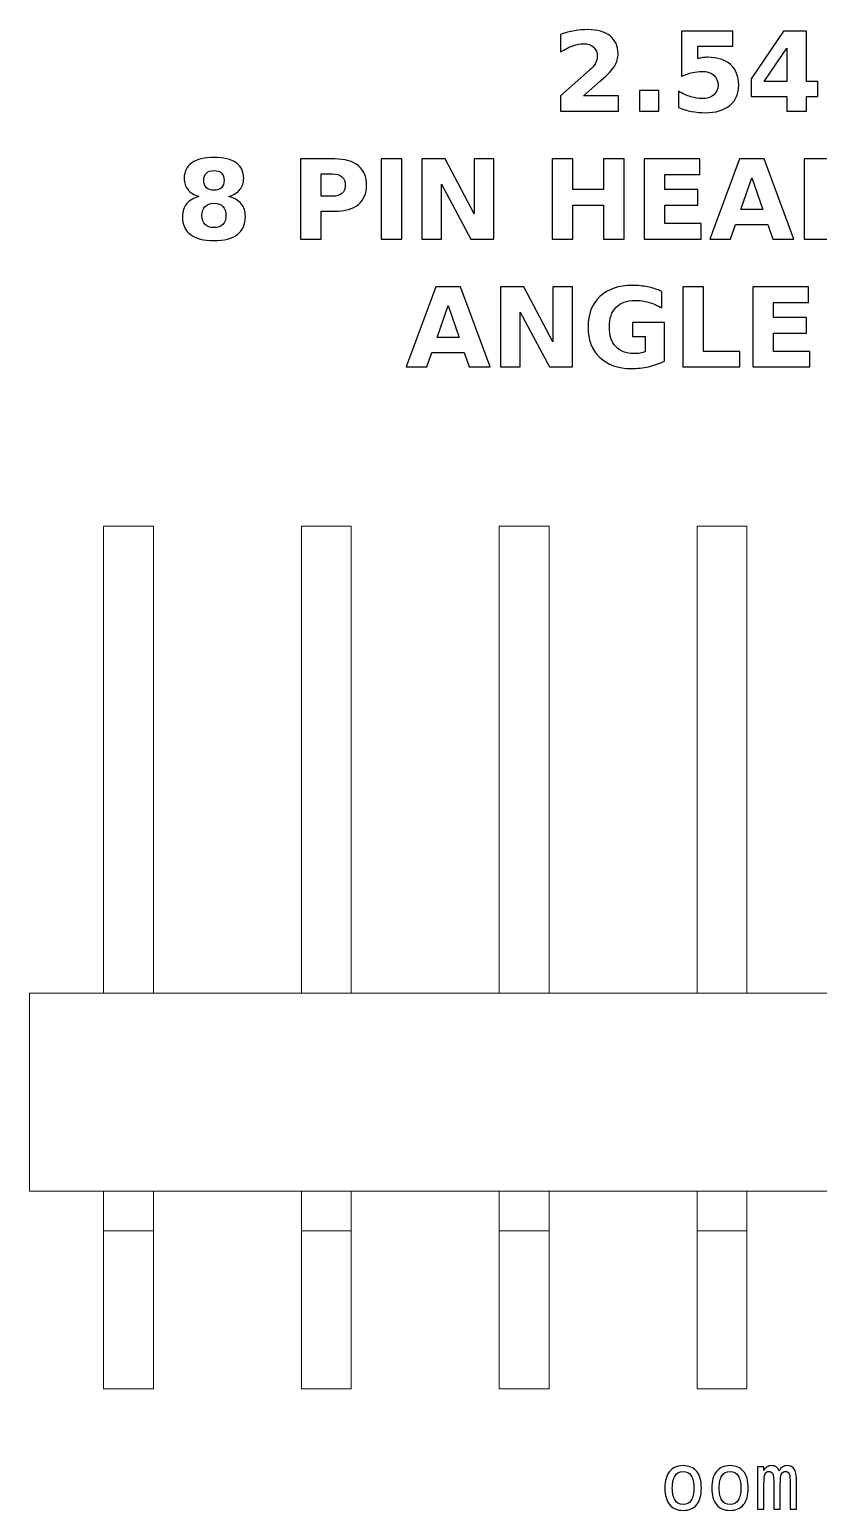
# Model space of a CAD drawing. Header units: centimetres. Extents: x -11.52 to -9.48, y -15.57 to -13.66.
# Drawn here: x -11.516 to -10.503, y -15.56 to -13.658 of the extents above; entities that cross this region are included whole.
import ezdxf

# ---------------------------------------------------------------- set-up
doc = ezdxf.new("R2010")
doc.units = ezdxf.units.CM
doc.header["$MEASUREMENT"] = 0
doc.layers.add('Layer 1', color=7, linetype='Continuous')

msp = doc.modelspace()

# ---------------------------------------------------------------- linework, layer by layer
at = {"layer": 'Layer 1', "color": 7, "lineweight": 20}
for points in [[(-11.421, -14.896), (-11.357, -14.896), (-11.357, -14.296), (-11.421, -14.296), (-11.421, -14.896)], [(-11.167, -14.896), (-11.103, -14.896), (-11.103, -14.296), (-11.167, -14.296), (-11.167, -14.896)], [(-10.913, -14.896), (-10.849, -14.896), (-10.849, -14.296), (-10.913, -14.296), (-10.913, -14.896)], [(-10.659, -14.896), (-10.595, -14.896), (-10.595, -14.296), (-10.659, -14.296), (-10.659, -14.896)], [(-11.516, -15.15), (-9.484, -15.15), (-9.484, -14.896), (-11.516, -14.896), (-11.516, -15.15)], [(-11.421, -15.201), (-11.357, -15.201), (-11.357, -15.15), (-11.421, -15.15), (-11.421, -15.201)], [(-11.167, -15.201), (-11.103, -15.201), (-11.103, -15.15), (-11.167, -15.15), (-11.167, -15.201)], [(-10.913, -15.201), (-10.849, -15.201), (-10.849, -15.15), (-10.913, -15.15), (-10.913, -15.201)], [(-10.659, -15.201), (-10.595, -15.201), (-10.595, -15.15), (-10.659, -15.15), (-10.659, -15.201)], [(-11.421, -15.404), (-11.357, -15.404), (-11.357, -15.201), (-11.421, -15.201), (-11.421, -15.404)], [(-11.167, -15.404), (-11.103, -15.404), (-11.103, -15.201), (-11.167, -15.201), (-11.167, -15.404)], [(-10.913, -15.404), (-10.849, -15.404), (-10.849, -15.201), (-10.913, -15.201), (-10.913, -15.404)], [(-10.659, -15.404), (-10.595, -15.404), (-10.595, -15.201), (-10.659, -15.201), (-10.659, -15.404)]]:
    msp.add_lwpolyline(points, close=True, dxfattribs=at)
at = {"layer": 'Layer 1', "color": 250}
for points, knots in [([(-10.80503, -13.74372), (-10.80503, -13.74372), (-10.75975, -13.74372), (-10.75975, -13.74372), (-10.75975, -13.74372), (-10.75975, -13.74372), (-10.75975, -13.76322), (-10.75975, -13.76322), (-10.75975, -13.76322), (-10.75975, -13.76322), (-10.83452, -13.76322), (-10.83452, -13.76322), (-10.83452, -13.76322), (-10.83452, -13.76322), (-10.83452, -13.74372), (-10.83452, -13.74372), (-10.83452, -13.74372), (-10.83452, -13.74372), (-10.79696, -13.71059), (-10.79696, -13.71059), (-10.79696, -13.71059), (-10.7936, -13.70755), (-10.79113, -13.70459), (-10.78953, -13.7017), (-10.78953, -13.7017), (-10.78791, -13.6988), (-10.78711, -13.69579), (-10.78711, -13.69266), (-10.78711, -13.69266), (-10.78711, -13.68784), (-10.78873, -13.68396), (-10.79197, -13.68102), (-10.79197, -13.68102), (-10.7952, -13.67808), (-10.7995, -13.67663), (-10.80489, -13.67663), (-10.80489, -13.67663), (-10.80902, -13.67663), (-10.81354, -13.67752), (-10.81846, -13.67928), (-10.81846, -13.67928), (-10.82337, -13.68105), (-10.82864, -13.68368), (-10.83424, -13.68716), (-10.83424, -13.68716), (-10.83424, -13.68716), (-10.83424, -13.66456), (-10.83424, -13.66456), (-10.83424, -13.66456), (-10.82826, -13.66259), (-10.82236, -13.66108), (-10.81653, -13.66005), (-10.81653, -13.66005), (-10.81069, -13.65901), (-10.80498, -13.65849), (-10.79936, -13.65849), (-10.79936, -13.65849), (-10.78706, -13.65849), (-10.77749, -13.6612), (-10.77067, -13.66663), (-10.77067, -13.66663), (-10.76385, -13.67204), (-10.76044, -13.67959), (-10.76044, -13.6893), (-10.76044, -13.6893), (-10.76044, -13.6949), (-10.76189, -13.70012), (-10.76479, -13.70497), (-10.76479, -13.70497), (-10.76768, -13.70981), (-10.77377, -13.7163), (-10.78304, -13.72444), (-10.78304, -13.72444), (-10.78304, -13.72444), (-10.80503, -13.74372), (-10.80503, -13.74372)], [0, 0, 0, 0, 0.0526316, 0.0526316, 0.0526316, 0.0526316, 0.1052632, 0.1052632, 0.1052632, 0.1052632, 0.1578947, 0.1578947, 0.1578947, 0.1578947, 0.2105263, 0.2105263, 0.2105263, 0.2105263, 0.2631579, 0.2631579, 0.2631579, 0.2631579, 0.3157895, 0.3157895, 0.3157895, 0.3157895, 0.3684211, 0.3684211, 0.3684211, 0.3684211, 0.4210526, 0.4210526, 0.4210526, 0.4210526, 0.4736842, 0.4736842, 0.4736842, 0.4736842, 0.5263158, 0.5263158, 0.5263158, 0.5263158, 0.5789474, 0.5789474, 0.5789474, 0.5789474, 0.6315789, 0.6315789, 0.6315789, 0.6315789, 0.6842105, 0.6842105, 0.6842105, 0.6842105, 0.7368421, 0.7368421, 0.7368421, 0.7368421, 0.7894737, 0.7894737, 0.7894737, 0.7894737, 0.8421053, 0.8421053, 0.8421053, 0.8421053, 0.8947368, 0.8947368, 0.8947368, 0.8947368, 0.9473684, 0.9473684, 0.9473684, 0.9473684, 1, 1, 1, 1]), ([(-10.67894, -13.66035), (-10.67894, -13.66035), (-10.613, -13.66035), (-10.613, -13.66035), (-10.613, -13.66035), (-10.613, -13.66035), (-10.613, -13.67985), (-10.613, -13.67985), (-10.613, -13.67985), (-10.613, -13.67985), (-10.6578, -13.67985), (-10.6578, -13.67985), (-10.6578, -13.67985), (-10.6578, -13.67985), (-10.6578, -13.69577), (-10.6578, -13.69577), (-10.6578, -13.69577), (-10.65578, -13.69523), (-10.65375, -13.69481), (-10.65171, -13.6945), (-10.65171, -13.6945), (-10.64966, -13.69419), (-10.64752, -13.69405), (-10.64533, -13.69405), (-10.64533, -13.69405), (-10.63278, -13.69405), (-10.62302, -13.69718), (-10.61603, -13.70346), (-10.61603, -13.70346), (-10.60905, -13.70972), (-10.60557, -13.71846), (-10.60557, -13.72966), (-10.60557, -13.72966), (-10.60557, -13.74078), (-10.60938, -13.74949), (-10.61697, -13.75579), (-10.61697, -13.75579), (-10.62457, -13.76207), (-10.63513, -13.76522), (-10.64863, -13.76522), (-10.64863, -13.76522), (-10.65446, -13.76522), (-10.66025, -13.76465), (-10.66596, -13.76353), (-10.66596, -13.76353), (-10.67168, -13.7624), (-10.67737, -13.7607), (-10.68301, -13.7584), (-10.68301, -13.7584), (-10.68301, -13.7584), (-10.68301, -13.73751), (-10.68301, -13.73751), (-10.68301, -13.73751), (-10.67741, -13.74074), (-10.6721, -13.74314), (-10.66707, -13.74473), (-10.66707, -13.74473), (-10.66203, -13.74636), (-10.65728, -13.74716), (-10.65284, -13.74716), (-10.65284, -13.74716), (-10.64639, -13.74716), (-10.64134, -13.74558), (-10.63764, -13.74243), (-10.63764, -13.74243), (-10.63395, -13.7393), (-10.63209, -13.73505), (-10.63209, -13.72966), (-10.63209, -13.72966), (-10.63209, -13.72425), (-10.63395, -13.71999), (-10.63764, -13.71687), (-10.63764, -13.71687), (-10.64134, -13.71374), (-10.64639, -13.71219), (-10.65284, -13.71219), (-10.65284, -13.71219), (-10.65665, -13.71219), (-10.66072, -13.71268), (-10.66502, -13.71367), (-10.66502, -13.71367), (-10.66935, -13.71465), (-10.67398, -13.71618), (-10.67894, -13.71825), (-10.67894, -13.71825), (-10.67894, -13.71825), (-10.67894, -13.66035), (-10.67894, -13.66035)], [0, 0, 0, 0, 0.0454545, 0.0454545, 0.0454545, 0.0454545, 0.0909091, 0.0909091, 0.0909091, 0.0909091, 0.1363636, 0.1363636, 0.1363636, 0.1363636, 0.1818182, 0.1818182, 0.1818182, 0.1818182, 0.2272727, 0.2272727, 0.2272727, 0.2272727, 0.2727273, 0.2727273, 0.2727273, 0.2727273, 0.3181818, 0.3181818, 0.3181818, 0.3181818, 0.3636364, 0.3636364, 0.3636364, 0.3636364, 0.4090909, 0.4090909, 0.4090909, 0.4090909, 0.4545455, 0.4545455, 0.4545455, 0.4545455, 0.5, 0.5, 0.5, 0.5, 0.5454545, 0.5454545, 0.5454545, 0.5454545, 0.5909091, 0.5909091, 0.5909091, 0.5909091, 0.6363636, 0.6363636, 0.6363636, 0.6363636, 0.6818182, 0.6818182, 0.6818182, 0.6818182, 0.7272727, 0.7272727, 0.7272727, 0.7272727, 0.7727273, 0.7727273, 0.7727273, 0.7727273, 0.8181818, 0.8181818, 0.8181818, 0.8181818, 0.8636364, 0.8636364, 0.8636364, 0.8636364, 0.9090909, 0.9090909, 0.9090909, 0.9090909, 0.9545455, 0.9545455, 0.9545455, 0.9545455, 1, 1, 1, 1]), ([(-10.54816, -13.66035), (-10.54816, -13.66035), (-10.51866, -13.66035), (-10.51866, -13.66035), (-10.51866, -13.66035), (-10.51866, -13.66035), (-10.51866, -13.72526), (-10.51866, -13.72526), (-10.51866, -13.72526), (-10.51866, -13.72526), (-10.50399, -13.72526), (-10.50399, -13.72526), (-10.50399, -13.72526), (-10.50399, -13.72526), (-10.50399, -13.74448), (-10.50399, -13.74448), (-10.50399, -13.74448), (-10.50399, -13.74448), (-10.51866, -13.74448), (-10.51866, -13.74448), (-10.51866, -13.74448), (-10.51866, -13.74448), (-10.51866, -13.76322), (-10.51866, -13.76322), (-10.51866, -13.76322), (-10.51866, -13.76322), (-10.54373, -13.76322), (-10.54373, -13.76322), (-10.54373, -13.76322), (-10.54373, -13.76322), (-10.54373, -13.74448), (-10.54373, -13.74448), (-10.54373, -13.74448), (-10.54373, -13.74448), (-10.58936, -13.74448), (-10.58936, -13.74448), (-10.58936, -13.74448), (-10.58936, -13.74448), (-10.58936, -13.72173), (-10.58936, -13.72173), (-10.58936, -13.72173), (-10.58936, -13.72173), (-10.54816, -13.66035), (-10.54816, -13.66035)], [0, 0, 0, 0, 0.0909091, 0.0909091, 0.0909091, 0.0909091, 0.1818182, 0.1818182, 0.1818182, 0.1818182, 0.2727273, 0.2727273, 0.2727273, 0.2727273, 0.3636364, 0.3636364, 0.3636364, 0.3636364, 0.4545455, 0.4545455, 0.4545455, 0.4545455, 0.5454545, 0.5454545, 0.5454545, 0.5454545, 0.6363636, 0.6363636, 0.6363636, 0.6363636, 0.7272727, 0.7272727, 0.7272727, 0.7272727, 0.8181818, 0.8181818, 0.8181818, 0.8181818, 0.9090909, 0.9090909, 0.9090909, 0.9090909, 1, 1, 1, 1]), ([(-10.54373, -13.6822), (-10.54373, -13.6822), (-10.57283, -13.72526), (-10.57283, -13.72526), (-10.57283, -13.72526), (-10.57283, -13.72526), (-10.54373, -13.72526), (-10.54373, -13.72526), (-10.54373, -13.72526), (-10.54373, -13.72526), (-10.54373, -13.6822), (-10.54373, -13.6822)], [0, 0, 0, 0, 0.3333333, 0.3333333, 0.3333333, 0.3333333, 0.6666667, 0.6666667, 0.6666667, 0.6666667, 1, 1, 1, 1]), ([(-10.73311, -13.73655), (-10.73311, -13.73655), (-10.70829, -13.73655), (-10.70829, -13.73655), (-10.70829, -13.73655), (-10.70829, -13.73655), (-10.70829, -13.76322), (-10.70829, -13.76322), (-10.70829, -13.76322), (-10.70829, -13.76322), (-10.73311, -13.76322), (-10.73311, -13.76322), (-10.73311, -13.76322), (-10.73311, -13.76322), (-10.73311, -13.73655), (-10.73311, -13.73655)], [0, 0, 0, 0, 0.25, 0.25, 0.25, 0.25, 0.5, 0.5, 0.5, 0.5, 0.75, 0.75, 0.75, 0.75, 1, 1, 1, 1]), ([(-11.29864, -13.8727), (-11.30487, -13.87081), (-11.30958, -13.86792), (-11.31275, -13.86402), (-11.31275, -13.86402), (-11.31593, -13.86011), (-11.3175, -13.85525), (-11.3175, -13.84941), (-11.3175, -13.84941), (-11.3175, -13.84073), (-11.31426, -13.8341), (-11.30779, -13.82956), (-11.30779, -13.82956), (-11.30132, -13.82502), (-11.2918, -13.82274), (-11.27926, -13.82274), (-11.27926, -13.82274), (-11.26682, -13.82274), (-11.25734, -13.825), (-11.25087, -13.82954), (-11.25087, -13.82954), (-11.24441, -13.83406), (-11.24116, -13.84069), (-11.24116, -13.84941), (-11.24116, -13.84941), (-11.24116, -13.85525), (-11.24276, -13.86011), (-11.24593, -13.86402), (-11.24593, -13.86402), (-11.24913, -13.86792), (-11.25386, -13.87081), (-11.26009, -13.8727), (-11.26009, -13.8727), (-11.25311, -13.87462), (-11.24784, -13.87775), (-11.24429, -13.8821), (-11.24429, -13.8821), (-11.24074, -13.88643), (-11.23895, -13.89191), (-11.23895, -13.89854), (-11.23895, -13.89854), (-11.23895, -13.90873), (-11.24234, -13.91644), (-11.24911, -13.92164), (-11.24911, -13.92164), (-11.25588, -13.92686), (-11.26595, -13.92947), (-11.27926, -13.92947), (-11.27926, -13.92947), (-11.29264, -13.92947), (-11.30273, -13.92686), (-11.30955, -13.92164), (-11.30955, -13.92164), (-11.31637, -13.91644), (-11.31978, -13.90873), (-11.31978, -13.89854), (-11.31978, -13.89854), (-11.31978, -13.89191), (-11.31799, -13.88643), (-11.31444, -13.8821), (-11.31444, -13.8821), (-11.31089, -13.87775), (-11.30562, -13.87462), (-11.29864, -13.8727)], [0, 0, 0, 0, 0.0625, 0.0625, 0.0625, 0.0625, 0.125, 0.125, 0.125, 0.125, 0.1875, 0.1875, 0.1875, 0.1875, 0.25, 0.25, 0.25, 0.25, 0.3125, 0.3125, 0.3125, 0.3125, 0.375, 0.375, 0.375, 0.375, 0.4375, 0.4375, 0.4375, 0.4375, 0.5, 0.5, 0.5, 0.5, 0.5625, 0.5625, 0.5625, 0.5625, 0.625, 0.625, 0.625, 0.625, 0.6875, 0.6875, 0.6875, 0.6875, 0.75, 0.75, 0.75, 0.75, 0.8125, 0.8125, 0.8125, 0.8125, 0.875, 0.875, 0.875, 0.875, 0.9375, 0.9375, 0.9375, 0.9375, 1, 1, 1, 1]), ([(-11.29243, -13.85209), (-11.29243, -13.85619), (-11.2913, -13.85934), (-11.28902, -13.86152), (-11.28902, -13.86152), (-11.28674, -13.86374), (-11.28349, -13.86484), (-11.27926, -13.86484), (-11.27926, -13.86484), (-11.27512, -13.86484), (-11.27192, -13.86374), (-11.26969, -13.86152), (-11.26969, -13.86152), (-11.26743, -13.85934), (-11.2663, -13.85619), (-11.2663, -13.85209), (-11.2663, -13.85209), (-11.2663, -13.848), (-11.26743, -13.84487), (-11.26969, -13.84269), (-11.26969, -13.84269), (-11.27192, -13.8405), (-11.27512, -13.83942), (-11.27926, -13.83942), (-11.27926, -13.83942), (-11.28349, -13.83942), (-11.28674, -13.84052), (-11.28902, -13.84273), (-11.28902, -13.84273), (-11.2913, -13.84492), (-11.29243, -13.84805), (-11.29243, -13.85209)], [0, 0, 0, 0, 0.125, 0.125, 0.125, 0.125, 0.25, 0.25, 0.25, 0.25, 0.375, 0.375, 0.375, 0.375, 0.5, 0.5, 0.5, 0.5, 0.625, 0.625, 0.625, 0.625, 0.75, 0.75, 0.75, 0.75, 0.875, 0.875, 0.875, 0.875, 1, 1, 1, 1]), ([(-11.16811, -13.8246), (-11.16811, -13.8246), (-11.12409, -13.8246), (-11.12409, -13.8246), (-11.12409, -13.8246), (-11.11099, -13.8246), (-11.10094, -13.82752), (-11.09393, -13.83333), (-11.09393, -13.83333), (-11.08693, -13.83914), (-11.08342, -13.84741), (-11.08342, -13.85816), (-11.08342, -13.85816), (-11.08342, -13.86893), (-11.08693, -13.87723), (-11.09393, -13.88304), (-11.09393, -13.88304), (-11.10094, -13.88885), (-11.11099, -13.89177), (-11.12409, -13.89177), (-11.12409, -13.89177), (-11.12409, -13.89177), (-11.14158, -13.89177), (-11.14158, -13.89177), (-11.14158, -13.89177), (-11.14158, -13.89177), (-11.14158, -13.92747), (-11.14158, -13.92747), (-11.14158, -13.92747), (-11.14158, -13.92747), (-11.16811, -13.92747), (-11.16811, -13.92747), (-11.16811, -13.92747), (-11.16811, -13.92747), (-11.16811, -13.8246), (-11.16811, -13.8246)], [0, 0, 0, 0, 0.1111111, 0.1111111, 0.1111111, 0.1111111, 0.2222222, 0.2222222, 0.2222222, 0.2222222, 0.3333333, 0.3333333, 0.3333333, 0.3333333, 0.4444444, 0.4444444, 0.4444444, 0.4444444, 0.5555556, 0.5555556, 0.5555556, 0.5555556, 0.6666667, 0.6666667, 0.6666667, 0.6666667, 0.7777778, 0.7777778, 0.7777778, 0.7777778, 0.8888889, 0.8888889, 0.8888889, 0.8888889, 1, 1, 1, 1]), ([(-11.0647, -13.8246), (-11.0647, -13.8246), (-11.03817, -13.8246), (-11.03817, -13.8246), (-11.03817, -13.8246), (-11.03817, -13.8246), (-11.03817, -13.92747), (-11.03817, -13.92747), (-11.03817, -13.92747), (-11.03817, -13.92747), (-11.0647, -13.92747), (-11.0647, -13.92747), (-11.0647, -13.92747), (-11.0647, -13.92747), (-11.0647, -13.8246), (-11.0647, -13.8246)], [0, 0, 0, 0, 0.25, 0.25, 0.25, 0.25, 0.5, 0.5, 0.5, 0.5, 0.75, 0.75, 0.75, 0.75, 1, 1, 1, 1]), ([(-11.01221, -13.8246), (-11.01221, -13.8246), (-10.98258, -13.8246), (-10.98258, -13.8246), (-10.98258, -13.8246), (-10.98258, -13.8246), (-10.94516, -13.89516), (-10.94516, -13.89516), (-10.94516, -13.89516), (-10.94516, -13.89516), (-10.94516, -13.8246), (-10.94516, -13.8246), (-10.94516, -13.8246), (-10.94516, -13.8246), (-10.92002, -13.8246), (-10.92002, -13.8246), (-10.92002, -13.8246), (-10.92002, -13.8246), (-10.92002, -13.92747), (-10.92002, -13.92747), (-10.92002, -13.92747), (-10.92002, -13.92747), (-10.94965, -13.92747), (-10.94965, -13.92747), (-10.94965, -13.92747), (-10.94965, -13.92747), (-10.98707, -13.85691), (-10.98707, -13.85691), (-10.98707, -13.85691), (-10.98707, -13.85691), (-10.98707, -13.92747), (-10.98707, -13.92747), (-10.98707, -13.92747), (-10.98707, -13.92747), (-11.01221, -13.92747), (-11.01221, -13.92747), (-11.01221, -13.92747), (-11.01221, -13.92747), (-11.01221, -13.8246), (-11.01221, -13.8246)], [0, 0, 0, 0, 0.1, 0.1, 0.1, 0.1, 0.2, 0.2, 0.2, 0.2, 0.3, 0.3, 0.3, 0.3, 0.4, 0.4, 0.4, 0.4, 0.5, 0.5, 0.5, 0.5, 0.6, 0.6, 0.6, 0.6, 0.7, 0.7, 0.7, 0.7, 0.8, 0.8, 0.8, 0.8, 0.9, 0.9, 0.9, 0.9, 1, 1, 1, 1]), ([(-10.84499, -13.8246), (-10.84499, -13.8246), (-10.81846, -13.8246), (-10.81846, -13.8246), (-10.81846, -13.8246), (-10.81846, -13.8246), (-10.81846, -13.86381), (-10.81846, -13.86381), (-10.81846, -13.86381), (-10.81846, -13.86381), (-10.77933, -13.86381), (-10.77933, -13.86381), (-10.77933, -13.86381), (-10.77933, -13.86381), (-10.77933, -13.8246), (-10.77933, -13.8246), (-10.77933, -13.8246), (-10.77933, -13.8246), (-10.7528, -13.8246), (-10.7528, -13.8246), (-10.7528, -13.8246), (-10.7528, -13.8246), (-10.7528, -13.92747), (-10.7528, -13.92747), (-10.7528, -13.92747), (-10.7528, -13.92747), (-10.77933, -13.92747), (-10.77933, -13.92747), (-10.77933, -13.92747), (-10.77933, -13.92747), (-10.77933, -13.88387), (-10.77933, -13.88387), (-10.77933, -13.88387), (-10.77933, -13.88387), (-10.81846, -13.88387), (-10.81846, -13.88387), (-10.81846, -13.88387), (-10.81846, -13.88387), (-10.81846, -13.92747), (-10.81846, -13.92747), (-10.81846, -13.92747), (-10.81846, -13.92747), (-10.84499, -13.92747), (-10.84499, -13.92747), (-10.84499, -13.92747), (-10.84499, -13.92747), (-10.84499, -13.8246), (-10.84499, -13.8246)], [0, 0, 0, 0, 0.0833333, 0.0833333, 0.0833333, 0.0833333, 0.1666667, 0.1666667, 0.1666667, 0.1666667, 0.25, 0.25, 0.25, 0.25, 0.3333333, 0.3333333, 0.3333333, 0.3333333, 0.4166667, 0.4166667, 0.4166667, 0.4166667, 0.5, 0.5, 0.5, 0.5, 0.5833333, 0.5833333, 0.5833333, 0.5833333, 0.6666667, 0.6666667, 0.6666667, 0.6666667, 0.75, 0.75, 0.75, 0.75, 0.8333333, 0.8333333, 0.8333333, 0.8333333, 0.9166667, 0.9166667, 0.9166667, 0.9166667, 1, 1, 1, 1]), ([(-10.7269, -13.8246), (-10.7269, -13.8246), (-10.65531, -13.8246), (-10.65531, -13.8246), (-10.65531, -13.8246), (-10.65531, -13.8246), (-10.65531, -13.84466), (-10.65531, -13.84466), (-10.65531, -13.84466), (-10.65531, -13.84466), (-10.70037, -13.84466), (-10.70037, -13.84466), (-10.70037, -13.84466), (-10.70037, -13.84466), (-10.70037, -13.86381), (-10.70037, -13.86381), (-10.70037, -13.86381), (-10.70037, -13.86381), (-10.65802, -13.86381), (-10.65802, -13.86381), (-10.65802, -13.86381), (-10.65802, -13.86381), (-10.65802, -13.88387), (-10.65802, -13.88387), (-10.65802, -13.88387), (-10.65802, -13.88387), (-10.70037, -13.88387), (-10.70037, -13.88387), (-10.70037, -13.88387), (-10.70037, -13.88387), (-10.70037, -13.90741), (-10.70037, -13.90741), (-10.70037, -13.90741), (-10.70037, -13.90741), (-10.65381, -13.90741), (-10.65381, -13.90741), (-10.65381, -13.90741), (-10.65381, -13.90741), (-10.65381, -13.92747), (-10.65381, -13.92747), (-10.65381, -13.92747), (-10.65381, -13.92747), (-10.7269, -13.92747), (-10.7269, -13.92747), (-10.7269, -13.92747), (-10.7269, -13.92747), (-10.7269, -13.8246), (-10.7269, -13.8246)], [0, 0, 0, 0, 0.0833333, 0.0833333, 0.0833333, 0.0833333, 0.1666667, 0.1666667, 0.1666667, 0.1666667, 0.25, 0.25, 0.25, 0.25, 0.3333333, 0.3333333, 0.3333333, 0.3333333, 0.4166667, 0.4166667, 0.4166667, 0.4166667, 0.5, 0.5, 0.5, 0.5, 0.5833333, 0.5833333, 0.5833333, 0.5833333, 0.6666667, 0.6666667, 0.6666667, 0.6666667, 0.75, 0.75, 0.75, 0.75, 0.8333333, 0.8333333, 0.8333333, 0.8333333, 0.9166667, 0.9166667, 0.9166667, 0.9166667, 1, 1, 1, 1]), ([(-10.56808, -13.90875), (-10.56808, -13.90875), (-10.60957, -13.90875), (-10.60957, -13.90875), (-10.60957, -13.90875), (-10.60957, -13.90875), (-10.61611, -13.92747), (-10.61611, -13.92747), (-10.61611, -13.92747), (-10.61611, -13.92747), (-10.64278, -13.92747), (-10.64278, -13.92747), (-10.64278, -13.92747), (-10.64278, -13.92747), (-10.60468, -13.8246), (-10.60468, -13.8246), (-10.60468, -13.8246), (-10.60468, -13.8246), (-10.57305, -13.8246), (-10.57305, -13.8246), (-10.57305, -13.8246), (-10.57305, -13.8246), (-10.53495, -13.92747), (-10.53495, -13.92747), (-10.53495, -13.92747), (-10.53495, -13.92747), (-10.56162, -13.92747), (-10.56162, -13.92747), (-10.56162, -13.92747), (-10.56162, -13.92747), (-10.56808, -13.90875), (-10.56808, -13.90875)], [0, 0, 0, 0, 0.125, 0.125, 0.125, 0.125, 0.25, 0.25, 0.25, 0.25, 0.375, 0.375, 0.375, 0.375, 0.5, 0.5, 0.5, 0.5, 0.625, 0.625, 0.625, 0.625, 0.75, 0.75, 0.75, 0.75, 0.875, 0.875, 0.875, 0.875, 1, 1, 1, 1]), ([(-10.52128, -13.8246), (-10.52128, -13.8246), (-10.49329, -13.8246), (-10.49329, -13.8246), (-10.49329, -13.8246), (-10.47768, -13.8246), (-10.46606, -13.82571), (-10.45842, -13.82794), (-10.45842, -13.82794), (-10.45077, -13.83017), (-10.44421, -13.83394), (-10.43873, -13.83928), (-10.43873, -13.83928), (-10.43391, -13.84391), (-10.43034, -13.84927), (-10.42798, -13.85534), (-10.42798, -13.85534), (-10.42566, -13.86138), (-10.42448, -13.86825), (-10.42448, -13.87594), (-10.42448, -13.87594), (-10.42448, -13.8837), (-10.42566, -13.89062), (-10.42798, -13.89671), (-10.42798, -13.89671), (-10.43034, -13.9028), (-10.43391, -13.90816), (-10.43873, -13.91279), (-10.43873, -13.91279), (-10.44426, -13.91813), (-10.45087, -13.9219), (-10.45858, -13.92413), (-10.45858, -13.92413), (-10.4663, -13.92636), (-10.47787, -13.92747), (-10.49329, -13.92747), (-10.49329, -13.92747), (-10.49329, -13.92747), (-10.52128, -13.92747), (-10.52128, -13.92747), (-10.52128, -13.92747), (-10.52128, -13.92747), (-10.52128, -13.8246), (-10.52128, -13.8246)], [0, 0, 0, 0, 0.0909091, 0.0909091, 0.0909091, 0.0909091, 0.1818182, 0.1818182, 0.1818182, 0.1818182, 0.2727273, 0.2727273, 0.2727273, 0.2727273, 0.3636364, 0.3636364, 0.3636364, 0.3636364, 0.4545455, 0.4545455, 0.4545455, 0.4545455, 0.5454545, 0.5454545, 0.5454545, 0.5454545, 0.6363636, 0.6363636, 0.6363636, 0.6363636, 0.7272727, 0.7272727, 0.7272727, 0.7272727, 0.8181818, 0.8181818, 0.8181818, 0.8181818, 0.9090909, 0.9090909, 0.9090909, 0.9090909, 1, 1, 1, 1]), ([(-11.14158, -13.84382), (-11.14158, -13.84382), (-11.14158, -13.87255), (-11.14158, -13.87255), (-11.14158, -13.87255), (-11.14158, -13.87255), (-11.12691, -13.87255), (-11.12691, -13.87255), (-11.12691, -13.87255), (-11.12176, -13.87255), (-11.11778, -13.87131), (-11.11498, -13.86879), (-11.11498, -13.86879), (-11.11218, -13.8663), (-11.11077, -13.86275), (-11.11077, -13.85816), (-11.11077, -13.85816), (-11.11077, -13.85355), (-11.11218, -13.85002), (-11.11498, -13.84753), (-11.11498, -13.84753), (-11.11778, -13.84506), (-11.12176, -13.84382), (-11.12691, -13.84382), (-11.12691, -13.84382), (-11.12691, -13.84382), (-11.14158, -13.84382), (-11.14158, -13.84382)], [0, 0, 0, 0, 0.1428571, 0.1428571, 0.1428571, 0.1428571, 0.2857143, 0.2857143, 0.2857143, 0.2857143, 0.4285714, 0.4285714, 0.4285714, 0.4285714, 0.5714286, 0.5714286, 0.5714286, 0.5714286, 0.7142857, 0.7142857, 0.7142857, 0.7142857, 0.8571429, 0.8571429, 0.8571429, 0.8571429, 1, 1, 1, 1]), ([(-10.60296, -13.88965), (-10.60296, -13.88965), (-10.57476, -13.88965), (-10.57476, -13.88965), (-10.57476, -13.88965), (-10.57476, -13.88965), (-10.58883, -13.84873), (-10.58883, -13.84873), (-10.58883, -13.84873), (-10.58883, -13.84873), (-10.60296, -13.88965), (-10.60296, -13.88965)], [0, 0, 0, 0, 0.3333333, 0.3333333, 0.3333333, 0.3333333, 0.6666667, 0.6666667, 0.6666667, 0.6666667, 1, 1, 1, 1]), ([(-11.27926, -13.88144), (-11.28422, -13.88144), (-11.28806, -13.88281), (-11.29071, -13.88551), (-11.29071, -13.88551), (-11.29337, -13.88822), (-11.29471, -13.8921), (-11.29471, -13.89715), (-11.29471, -13.89715), (-11.29471, -13.90221), (-11.29337, -13.90607), (-11.29071, -13.90877), (-11.29071, -13.90877), (-11.28806, -13.91145), (-11.28422, -13.91279), (-11.27926, -13.91279), (-11.27926, -13.91279), (-11.27434, -13.91279), (-11.27058, -13.91145), (-11.26795, -13.90877), (-11.26795, -13.90877), (-11.26534, -13.90607), (-11.26402, -13.90221), (-11.26402, -13.89715), (-11.26402, -13.89715), (-11.26402, -13.89205), (-11.26534, -13.88817), (-11.26795, -13.88547), (-11.26795, -13.88547), (-11.27058, -13.88279), (-11.27434, -13.88144), (-11.27926, -13.88144)], [0, 0, 0, 0, 0.125, 0.125, 0.125, 0.125, 0.25, 0.25, 0.25, 0.25, 0.375, 0.375, 0.375, 0.375, 0.5, 0.5, 0.5, 0.5, 0.625, 0.625, 0.625, 0.625, 0.75, 0.75, 0.75, 0.75, 0.875, 0.875, 0.875, 0.875, 1, 1, 1, 1]), ([(-10.95799, -14.073), (-10.95799, -14.073), (-10.99948, -14.073), (-10.99948, -14.073), (-10.99948, -14.073), (-10.99948, -14.073), (-11.00602, -14.09172), (-11.00602, -14.09172), (-11.00602, -14.09172), (-11.00602, -14.09172), (-11.03269, -14.09172), (-11.03269, -14.09172), (-11.03269, -14.09172), (-11.03269, -14.09172), (-10.99459, -13.98885), (-10.99459, -13.98885), (-10.99459, -13.98885), (-10.99459, -13.98885), (-10.96296, -13.98885), (-10.96296, -13.98885), (-10.96296, -13.98885), (-10.96296, -13.98885), (-10.92486, -14.09172), (-10.92486, -14.09172), (-10.92486, -14.09172), (-10.92486, -14.09172), (-10.95153, -14.09172), (-10.95153, -14.09172), (-10.95153, -14.09172), (-10.95153, -14.09172), (-10.95799, -14.073), (-10.95799, -14.073)], [0, 0, 0, 0, 0.125, 0.125, 0.125, 0.125, 0.25, 0.25, 0.25, 0.25, 0.375, 0.375, 0.375, 0.375, 0.5, 0.5, 0.5, 0.5, 0.625, 0.625, 0.625, 0.625, 0.75, 0.75, 0.75, 0.75, 0.875, 0.875, 0.875, 0.875, 1, 1, 1, 1]), ([(-10.91119, -13.98885), (-10.91119, -13.98885), (-10.88156, -13.98885), (-10.88156, -13.98885), (-10.88156, -13.98885), (-10.88156, -13.98885), (-10.84414, -14.05941), (-10.84414, -14.05941), (-10.84414, -14.05941), (-10.84414, -14.05941), (-10.84414, -13.98885), (-10.84414, -13.98885), (-10.84414, -13.98885), (-10.84414, -13.98885), (-10.819, -13.98885), (-10.819, -13.98885), (-10.819, -13.98885), (-10.819, -13.98885), (-10.819, -14.09172), (-10.819, -14.09172), (-10.819, -14.09172), (-10.819, -14.09172), (-10.84863, -14.09172), (-10.84863, -14.09172), (-10.84863, -14.09172), (-10.84863, -14.09172), (-10.88605, -14.02116), (-10.88605, -14.02116), (-10.88605, -14.02116), (-10.88605, -14.02116), (-10.88605, -14.09172), (-10.88605, -14.09172), (-10.88605, -14.09172), (-10.88605, -14.09172), (-10.91119, -14.09172), (-10.91119, -14.09172), (-10.91119, -14.09172), (-10.91119, -14.09172), (-10.91119, -13.98885), (-10.91119, -13.98885)], [0, 0, 0, 0, 0.1, 0.1, 0.1, 0.1, 0.2, 0.2, 0.2, 0.2, 0.3, 0.3, 0.3, 0.3, 0.4, 0.4, 0.4, 0.4, 0.5, 0.5, 0.5, 0.5, 0.6, 0.6, 0.6, 0.6, 0.7, 0.7, 0.7, 0.7, 0.8, 0.8, 0.8, 0.8, 0.9, 0.9, 0.9, 0.9, 1, 1, 1, 1]), ([(-10.70063, -14.08408), (-10.70724, -14.0873), (-10.7141, -14.0897), (-10.72123, -14.09132), (-10.72123, -14.09132), (-10.72836, -14.09292), (-10.73569, -14.09372), (-10.74329, -14.09372), (-10.74329, -14.09372), (-10.76041, -14.09372), (-10.77398, -14.08892), (-10.784, -14.07935), (-10.784, -14.07935), (-10.79402, -14.06978), (-10.79903, -14.0568), (-10.79903, -14.04038), (-10.79903, -14.04038), (-10.79903, -14.0238), (-10.79392, -14.01077), (-10.78374, -14.00124), (-10.78374, -14.00124), (-10.77353, -13.99174), (-10.75956, -13.98699), (-10.74183, -13.98699), (-10.74183, -13.98699), (-10.73499, -13.98699), (-10.72843, -13.98763), (-10.72215, -13.98892), (-10.72215, -13.98892), (-10.71589, -13.99021), (-10.70996, -13.99212), (-10.70441, -13.99464), (-10.70441, -13.99464), (-10.70441, -13.99464), (-10.70441, -14.01592), (-10.70441, -14.01592), (-10.70441, -14.01592), (-10.71015, -14.01265), (-10.71587, -14.01023), (-10.72154, -14.00863), (-10.72154, -14.00863), (-10.7272, -14.00701), (-10.73289, -14.00621), (-10.73859, -14.00621), (-10.73859, -14.00621), (-10.74917, -14.00621), (-10.75731, -14.00917), (-10.76302, -14.01507), (-10.76302, -14.01507), (-10.76874, -14.02098), (-10.77161, -14.02942), (-10.77161, -14.04038), (-10.77161, -14.04038), (-10.77161, -14.05127), (-10.76885, -14.05969), (-10.76333, -14.06561), (-10.76333, -14.06561), (-10.75782, -14.07154), (-10.74999, -14.0745), (-10.73983, -14.0745), (-10.73983, -14.0745), (-10.73708, -14.0745), (-10.73452, -14.07434), (-10.73214, -14.07399), (-10.73214, -14.07399), (-10.72977, -14.07363), (-10.72765, -14.07309), (-10.72577, -14.07236), (-10.72577, -14.07236), (-10.72577, -14.07236), (-10.72577, -14.05237), (-10.72577, -14.05237), (-10.72577, -14.05237), (-10.72577, -14.05237), (-10.74195, -14.05237), (-10.74195, -14.05237), (-10.74195, -14.05237), (-10.74195, -14.05237), (-10.74195, -14.03459), (-10.74195, -14.03459), (-10.74195, -14.03459), (-10.74195, -14.03459), (-10.70063, -14.03459), (-10.70063, -14.03459), (-10.70063, -14.03459), (-10.70063, -14.03459), (-10.70063, -14.08408), (-10.70063, -14.08408)], [0, 0, 0, 0, 0.0454545, 0.0454545, 0.0454545, 0.0454545, 0.0909091, 0.0909091, 0.0909091, 0.0909091, 0.1363636, 0.1363636, 0.1363636, 0.1363636, 0.1818182, 0.1818182, 0.1818182, 0.1818182, 0.2272727, 0.2272727, 0.2272727, 0.2272727, 0.2727273, 0.2727273, 0.2727273, 0.2727273, 0.3181818, 0.3181818, 0.3181818, 0.3181818, 0.3636364, 0.3636364, 0.3636364, 0.3636364, 0.4090909, 0.4090909, 0.4090909, 0.4090909, 0.4545455, 0.4545455, 0.4545455, 0.4545455, 0.5, 0.5, 0.5, 0.5, 0.5454545, 0.5454545, 0.5454545, 0.5454545, 0.5909091, 0.5909091, 0.5909091, 0.5909091, 0.6363636, 0.6363636, 0.6363636, 0.6363636, 0.6818182, 0.6818182, 0.6818182, 0.6818182, 0.7272727, 0.7272727, 0.7272727, 0.7272727, 0.7727273, 0.7727273, 0.7727273, 0.7727273, 0.8181818, 0.8181818, 0.8181818, 0.8181818, 0.8636364, 0.8636364, 0.8636364, 0.8636364, 0.9090909, 0.9090909, 0.9090909, 0.9090909, 0.9545455, 0.9545455, 0.9545455, 0.9545455, 1, 1, 1, 1]), ([(-10.67727, -13.98885), (-10.67727, -13.98885), (-10.65074, -13.98885), (-10.65074, -13.98885), (-10.65074, -13.98885), (-10.65074, -13.98885), (-10.65074, -14.07166), (-10.65074, -14.07166), (-10.65074, -14.07166), (-10.65074, -14.07166), (-10.60418, -14.07166), (-10.60418, -14.07166), (-10.60418, -14.07166), (-10.60418, -14.07166), (-10.60418, -14.09172), (-10.60418, -14.09172), (-10.60418, -14.09172), (-10.60418, -14.09172), (-10.67727, -14.09172), (-10.67727, -14.09172), (-10.67727, -14.09172), (-10.67727, -14.09172), (-10.67727, -13.98885), (-10.67727, -13.98885)], [0, 0, 0, 0, 0.1666667, 0.1666667, 0.1666667, 0.1666667, 0.3333333, 0.3333333, 0.3333333, 0.3333333, 0.5, 0.5, 0.5, 0.5, 0.6666667, 0.6666667, 0.6666667, 0.6666667, 0.8333333, 0.8333333, 0.8333333, 0.8333333, 1, 1, 1, 1]), ([(-10.58736, -13.98885), (-10.58736, -13.98885), (-10.51577, -13.98885), (-10.51577, -13.98885), (-10.51577, -13.98885), (-10.51577, -13.98885), (-10.51577, -14.00891), (-10.51577, -14.00891), (-10.51577, -14.00891), (-10.51577, -14.00891), (-10.56083, -14.00891), (-10.56083, -14.00891), (-10.56083, -14.00891), (-10.56083, -14.00891), (-10.56083, -14.02806), (-10.56083, -14.02806), (-10.56083, -14.02806), (-10.56083, -14.02806), (-10.51848, -14.02806), (-10.51848, -14.02806), (-10.51848, -14.02806), (-10.51848, -14.02806), (-10.51848, -14.04812), (-10.51848, -14.04812), (-10.51848, -14.04812), (-10.51848, -14.04812), (-10.56083, -14.04812), (-10.56083, -14.04812), (-10.56083, -14.04812), (-10.56083, -14.04812), (-10.56083, -14.07166), (-10.56083, -14.07166), (-10.56083, -14.07166), (-10.56083, -14.07166), (-10.51427, -14.07166), (-10.51427, -14.07166), (-10.51427, -14.07166), (-10.51427, -14.07166), (-10.51427, -14.09172), (-10.51427, -14.09172), (-10.51427, -14.09172), (-10.51427, -14.09172), (-10.58736, -14.09172), (-10.58736, -14.09172), (-10.58736, -14.09172), (-10.58736, -14.09172), (-10.58736, -13.98885), (-10.58736, -13.98885)], [0, 0, 0, 0, 0.0833333, 0.0833333, 0.0833333, 0.0833333, 0.1666667, 0.1666667, 0.1666667, 0.1666667, 0.25, 0.25, 0.25, 0.25, 0.3333333, 0.3333333, 0.3333333, 0.3333333, 0.4166667, 0.4166667, 0.4166667, 0.4166667, 0.5, 0.5, 0.5, 0.5, 0.5833333, 0.5833333, 0.5833333, 0.5833333, 0.6666667, 0.6666667, 0.6666667, 0.6666667, 0.75, 0.75, 0.75, 0.75, 0.8333333, 0.8333333, 0.8333333, 0.8333333, 0.9166667, 0.9166667, 0.9166667, 0.9166667, 1, 1, 1, 1]), ([(-10.99287, -14.0539), (-10.99287, -14.0539), (-10.96467, -14.0539), (-10.96467, -14.0539), (-10.96467, -14.0539), (-10.96467, -14.0539), (-10.97874, -14.01298), (-10.97874, -14.01298), (-10.97874, -14.01298), (-10.97874, -14.01298), (-10.99287, -14.0539), (-10.99287, -14.0539)], [0, 0, 0, 0, 0.3333333, 0.3333333, 0.3333333, 0.3333333, 0.6666667, 0.6666667, 0.6666667, 0.6666667, 1, 1, 1, 1]), ([(-10.6769, -15.50261), (-10.66932, -15.50261), (-10.66352, -15.50506), (-10.6595, -15.50998), (-10.6595, -15.50998), (-10.65548, -15.5149), (-10.65347, -15.52202), (-10.65347, -15.53132), (-10.65347, -15.53132), (-10.65347, -15.54067), (-10.65547, -15.54779), (-10.65947, -15.55269), (-10.65947, -15.55269), (-10.66349, -15.55759), (-10.66929, -15.56004), (-10.6769, -15.56004), (-10.6769, -15.56004), (-10.6845, -15.56004), (-10.69029, -15.55759), (-10.69431, -15.55269), (-10.69431, -15.55269), (-10.69831, -15.54779), (-10.70031, -15.54067), (-10.70031, -15.53132), (-10.70031, -15.53132), (-10.70031, -15.52202), (-10.69831, -15.5149), (-10.69431, -15.50998), (-10.69431, -15.50998), (-10.69029, -15.50506), (-10.6845, -15.50261), (-10.6769, -15.50261)], [0, 0, 0, 0, 0.125, 0.125, 0.125, 0.125, 0.25, 0.25, 0.25, 0.25, 0.375, 0.375, 0.375, 0.375, 0.5, 0.5, 0.5, 0.5, 0.625, 0.625, 0.625, 0.625, 0.75, 0.75, 0.75, 0.75, 0.875, 0.875, 0.875, 0.875, 1, 1, 1, 1]), ([(-10.6769, -15.51023), (-10.68147, -15.51023), (-10.68492, -15.512), (-10.68727, -15.51555), (-10.68727, -15.51555), (-10.68962, -15.5191), (-10.69079, -15.52437), (-10.69079, -15.53132), (-10.69079, -15.53132), (-10.69079, -15.53825), (-10.68962, -15.5435), (-10.68727, -15.54707), (-10.68727, -15.54707), (-10.68492, -15.55064), (-10.68147, -15.55242), (-10.6769, -15.55242), (-10.6769, -15.55242), (-10.67232, -15.55242), (-10.66885, -15.55064), (-10.6665, -15.54707), (-10.6665, -15.54707), (-10.66415, -15.5435), (-10.66299, -15.53825), (-10.66299, -15.53132), (-10.66299, -15.53132), (-10.66299, -15.52437), (-10.66415, -15.5191), (-10.6665, -15.51555), (-10.6665, -15.51555), (-10.66885, -15.512), (-10.67232, -15.51023), (-10.6769, -15.51023)], [0, 0, 0, 0, 0.125, 0.125, 0.125, 0.125, 0.25, 0.25, 0.25, 0.25, 0.375, 0.375, 0.375, 0.375, 0.5, 0.5, 0.5, 0.5, 0.625, 0.625, 0.625, 0.625, 0.75, 0.75, 0.75, 0.75, 0.875, 0.875, 0.875, 0.875, 1, 1, 1, 1]), ([(-10.61669, -15.50261), (-10.60911, -15.50261), (-10.60331, -15.50506), (-10.59929, -15.50998), (-10.59929, -15.50998), (-10.59527, -15.5149), (-10.59326, -15.52202), (-10.59326, -15.53132), (-10.59326, -15.53132), (-10.59326, -15.54067), (-10.59526, -15.54779), (-10.59926, -15.55269), (-10.59926, -15.55269), (-10.60328, -15.55759), (-10.60908, -15.56004), (-10.61669, -15.56004), (-10.61669, -15.56004), (-10.62429, -15.56004), (-10.63008, -15.55759), (-10.6341, -15.55269), (-10.6341, -15.55269), (-10.6381, -15.54779), (-10.6401, -15.54067), (-10.6401, -15.53132), (-10.6401, -15.53132), (-10.6401, -15.52202), (-10.6381, -15.5149), (-10.6341, -15.50998), (-10.6341, -15.50998), (-10.63008, -15.50506), (-10.62429, -15.50261), (-10.61669, -15.50261)], [0, 0, 0, 0, 0.125, 0.125, 0.125, 0.125, 0.25, 0.25, 0.25, 0.25, 0.375, 0.375, 0.375, 0.375, 0.5, 0.5, 0.5, 0.5, 0.625, 0.625, 0.625, 0.625, 0.75, 0.75, 0.75, 0.75, 0.875, 0.875, 0.875, 0.875, 1, 1, 1, 1]), ([(-10.61669, -15.51023), (-10.62126, -15.51023), (-10.62471, -15.512), (-10.62706, -15.51555), (-10.62706, -15.51555), (-10.62941, -15.5191), (-10.63058, -15.52437), (-10.63058, -15.53132), (-10.63058, -15.53132), (-10.63058, -15.53825), (-10.62941, -15.5435), (-10.62706, -15.54707), (-10.62706, -15.54707), (-10.62471, -15.55064), (-10.62126, -15.55242), (-10.61669, -15.55242), (-10.61669, -15.55242), (-10.61211, -15.55242), (-10.60864, -15.55064), (-10.60629, -15.54707), (-10.60629, -15.54707), (-10.60394, -15.5435), (-10.60278, -15.53825), (-10.60278, -15.53132), (-10.60278, -15.53132), (-10.60278, -15.52437), (-10.60394, -15.5191), (-10.60629, -15.51555), (-10.60629, -15.51555), (-10.60864, -15.512), (-10.61211, -15.51023), (-10.61669, -15.51023)], [0, 0, 0, 0, 0.125, 0.125, 0.125, 0.125, 0.25, 0.25, 0.25, 0.25, 0.375, 0.375, 0.375, 0.375, 0.5, 0.5, 0.5, 0.5, 0.625, 0.625, 0.625, 0.625, 0.75, 0.75, 0.75, 0.75, 0.875, 0.875, 0.875, 0.875, 1, 1, 1, 1]), ([(-10.55357, -15.5095), (-10.55247, -15.50715), (-10.55105, -15.50541), (-10.54933, -15.5043), (-10.54933, -15.5043), (-10.54763, -15.50318), (-10.54557, -15.50261), (-10.54317, -15.50261), (-10.54317, -15.50261), (-10.53877, -15.50261), (-10.53566, -15.50431), (-10.53386, -15.50771), (-10.53386, -15.50771), (-10.53205, -15.51112), (-10.53115, -15.51752), (-10.53115, -15.52693), (-10.53115, -15.52693), (-10.53115, -15.52693), (-10.53115, -15.55862), (-10.53115, -15.55862), (-10.53115, -15.55862), (-10.53115, -15.55862), (-10.53935, -15.55862), (-10.53935, -15.55862), (-10.53935, -15.55862), (-10.53935, -15.55862), (-10.53935, -15.52732), (-10.53935, -15.52732), (-10.53935, -15.52732), (-10.53935, -15.5196), (-10.53978, -15.51482), (-10.54065, -15.51293), (-10.54065, -15.51293), (-10.5415, -15.51107), (-10.54308, -15.51013), (-10.54537, -15.51013), (-10.54537, -15.51013), (-10.54797, -15.51013), (-10.54975, -15.51113), (-10.55072, -15.51313), (-10.55072, -15.51313), (-10.55167, -15.51513), (-10.55215, -15.51987), (-10.55215, -15.52732), (-10.55215, -15.52732), (-10.55215, -15.52732), (-10.55215, -15.55862), (-10.55215, -15.55862), (-10.55215, -15.55862), (-10.55215, -15.55862), (-10.56035, -15.55862), (-10.56035, -15.55862), (-10.56035, -15.55862), (-10.56035, -15.55862), (-10.56035, -15.52732), (-10.56035, -15.52732), (-10.56035, -15.52732), (-10.56035, -15.5195), (-10.56082, -15.51468), (-10.56175, -15.51287), (-10.56175, -15.51287), (-10.56267, -15.51105), (-10.56433, -15.51013), (-10.56675, -15.51013), (-10.56675, -15.51013), (-10.56913, -15.51013), (-10.57079, -15.51113), (-10.5717, -15.51313), (-10.5717, -15.51313), (-10.57264, -15.51513), (-10.5731, -15.51987), (-10.5731, -15.52732), (-10.5731, -15.52732), (-10.5731, -15.52732), (-10.5731, -15.55862), (-10.5731, -15.55862), (-10.5731, -15.55862), (-10.5731, -15.55862), (-10.58125, -15.55862), (-10.58125, -15.55862), (-10.58125, -15.55862), (-10.58125, -15.55862), (-10.58125, -15.50393), (-10.58125, -15.50393), (-10.58125, -15.50393), (-10.58125, -15.50393), (-10.5731, -15.50393), (-10.5731, -15.50393), (-10.5731, -15.50393), (-10.5731, -15.50393), (-10.5731, -15.50861), (-10.5731, -15.50861), (-10.5731, -15.50861), (-10.57204, -15.50666), (-10.57069, -15.50518), (-10.56907, -15.50415), (-10.56907, -15.50415), (-10.56747, -15.50313), (-10.56563, -15.50261), (-10.56358, -15.50261), (-10.56358, -15.50261), (-10.5611, -15.50261), (-10.55905, -15.50318), (-10.5574, -15.50431), (-10.5574, -15.50431), (-10.55575, -15.50546), (-10.55448, -15.50718), (-10.55357, -15.5095)], [0, 0, 0, 0, 0.037037, 0.037037, 0.037037, 0.037037, 0.0740741, 0.0740741, 0.0740741, 0.0740741, 0.1111111, 0.1111111, 0.1111111, 0.1111111, 0.1481481, 0.1481481, 0.1481481, 0.1481481, 0.1851852, 0.1851852, 0.1851852, 0.1851852, 0.2222222, 0.2222222, 0.2222222, 0.2222222, 0.2592593, 0.2592593, 0.2592593, 0.2592593, 0.2962963, 0.2962963, 0.2962963, 0.2962963, 0.3333333, 0.3333333, 0.3333333, 0.3333333, 0.3703704, 0.3703704, 0.3703704, 0.3703704, 0.4074074, 0.4074074, 0.4074074, 0.4074074, 0.4444444, 0.4444444, 0.4444444, 0.4444444, 0.4814815, 0.4814815, 0.4814815, 0.4814815, 0.5185185, 0.5185185, 0.5185185, 0.5185185, 0.5555556, 0.5555556, 0.5555556, 0.5555556, 0.5925926, 0.5925926, 0.5925926, 0.5925926, 0.6296296, 0.6296296, 0.6296296, 0.6296296, 0.6666667, 0.6666667, 0.6666667, 0.6666667, 0.7037037, 0.7037037, 0.7037037, 0.7037037, 0.7407407, 0.7407407, 0.7407407, 0.7407407, 0.7777778, 0.7777778, 0.7777778, 0.7777778, 0.8148148, 0.8148148, 0.8148148, 0.8148148, 0.8518519, 0.8518519, 0.8518519, 0.8518519, 0.8888889, 0.8888889, 0.8888889, 0.8888889, 0.9259259, 0.9259259, 0.9259259, 0.9259259, 0.962963, 0.962963, 0.962963, 0.962963, 1, 1, 1, 1])]:
    msp.add_open_spline(points, degree=3, knots=knots, dxfattribs=at)

doc.saveas('drawing.dxf')
